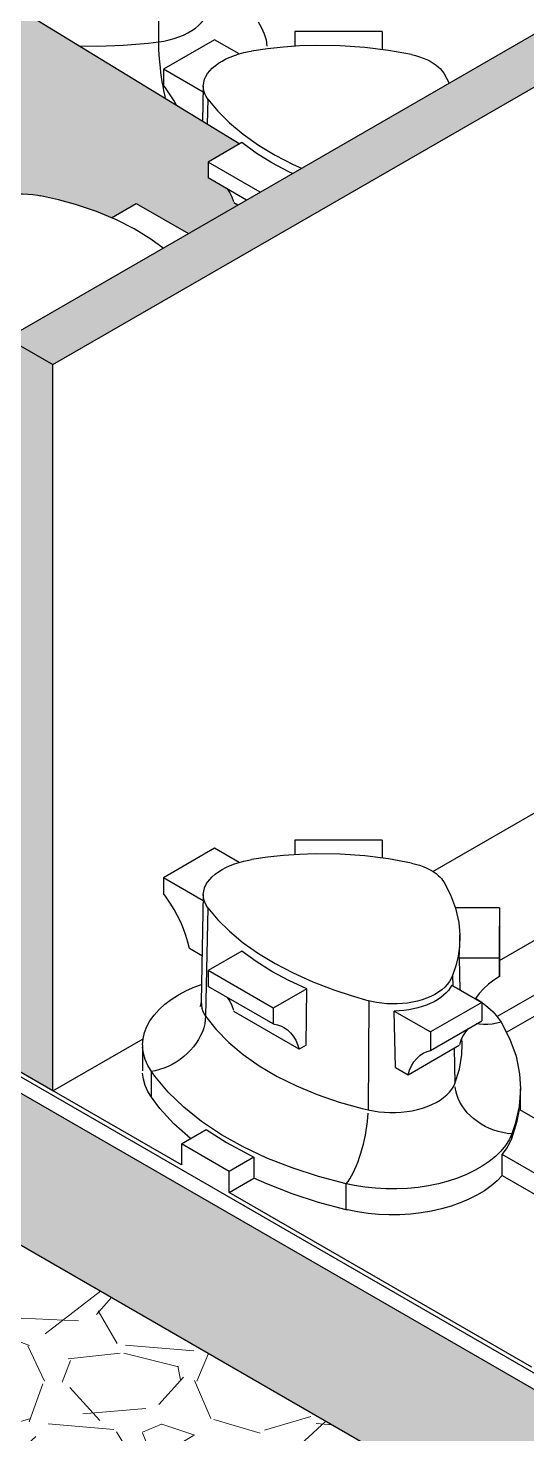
# Model space of a CAD drawing. Header units: millimetres. Extents: x 441156 to 441876, y 4514765 to 4515211.
# Drawn here: x 441593.646 to 441594.102, y 4515142.272 to 4515143.558 of the extents above; entities that cross this region are included whole.
import ezdxf

# ---------------------------------------------------------------- set-up
doc = ezdxf.new("R2010")
doc.units = ezdxf.units.MM
doc.layers.add('Cornice', color=7, linetype='Continuous')
doc.layers.add('Cornice_Tratteggi', color=7, linetype='Continuous', lineweight=5)

msp = doc.modelspace()

# ---------------------------------------------------------------- hatches: boundary and pattern name
at = {"layer": 'Cornice_Tratteggi'}
h = msp.add_hatch(dxfattribs=at)
h.set_pattern_fill('AR-RSHKE', color=254, scale=3.01875e-05)
h.set_pattern_definition([(0, (441585.1792388301, 4515158.165127833), (0.01955244375, 0.00920115), [0.004600575, -0.0038338125, 0.0053673375, -0.0023002875, 0.0069008625, -0.00306705]), (0, (441585.1838394051, 4515158.165511215), (0.01955244375, 0.00920115), [0.0038338125, -0.0145684875, 0.00306705, -0.004600575]), (0, (441585.1930405551, 4515158.164552762), (0.01955244375, 0.00920115), [0.0023002875, -0.0237696375]), (90, (441585.1792388301, 4515158.165127833), (-0.00651748125, 0.00920115), [0.008817768750000001, -0.02798683125]), (90, (441585.1838394051, 4515158.165127833), (-0.00651748125, 0.00920115), [0.008626078125, -0.028178521875]), (90, (441585.1876732176, 4515158.165127833), (-0.00651748125, 0.00920115), [0.008051006250000001, -0.02875359375]), (90, (441585.1930405551, 4515158.164552762), (-0.00651748125, 0.00920115), [0.008817768750000001, -0.02798683125]), (90, (441585.1953408426, 4515158.164552762), (-0.00651748125, 0.00920115), [0.008817768750000001, -0.02798683125]), (90, (441585.2022417051, 4515158.165127833), (-0.00651748125, 0.00920115), [0.0084343875, -0.0283702125])])
h.paths.add_polyline_path([(441593.669168128, 4515143.250001364), (441593.6273390004, 4515143.27415119), (441593.6273390004, 4515142.658326191), (441593.4181933625, 4515142.77907532), (441593.4181933625, 4515142.730775319), (441593.669168128, 4515142.585876365)])
h.paths.add_polyline_path([(441594.9902824535, 4515144.012739739), (441594.9902824535, 4515144.061039391), (441593.6273390004, 4515143.27415119), (441593.669168128, 4515143.250001364)])
msp.add_hatch(color=254, dxfattribs=at).paths.add_polyline_path([(441593.6085227746, 4515143.593245395, 1.032811065394186), (441593.5213570569, 4515143.448503297), (441593.5851187409, 4515143.40954479), (441593.6015368634, 4515143.419023707), (441593.6251953507, 4515143.405363888), (441593.6271509133, 4515143.40562891), (441593.6318943287, 4515143.406051836), (441593.6366543207, 4515143.406258301), (441593.641415693, 4515143.40624491), (441593.6461594815, 4515143.406014312), (441593.650835946, 4515143.405570134), (441593.6553953462, 4515143.404916006), (441593.6578167253, 4515143.404472966), (441593.6741325958, 4515143.400845258), (441593.6898611701, 4515143.396520946), (441593.709037694, 4515143.390013276), (441593.722725454, 4515143.384277433), (441593.7453633386, 4515143.397347981), (441593.7930437457, 4515143.369819949), (441593.8381315151, 4515143.395851135), (441593.8346381339, 4515143.39786802), (441593.8342760727, 4515143.39912801), (441593.8327412774, 4515143.403362577), (441593.8308258206, 4515143.407203425), (441593.82854428, 4515143.410621323), (441593.810901658, 4515143.420807197), (441593.810901984, 4515143.435186381), (441593.8398546643, 4515143.451901183)])
h = msp.add_hatch(dxfattribs=at)
h.set_pattern_fill('GHIAIA2', color=254, scale=0.2, pattern_type=2)
h.set_pattern_definition([(0, (439225.6143173677, 4515214.819506672), (0.2, 0.2), [0.06, -0.06999999999999999, 0.01, -0.06]), (0, (439225.6943173677, 4515214.859506672), (0.2, 0.2), [0.01, -0.05, 0.04000000000000001, -0.1]), (0, (439225.7243173677, 4515214.869506672), (0.2, 0.2), [0.01, -0.19]), (0, (439225.6343173677, 4515214.879506672), (0.2, 0.2), [0.04000000000000001, -0.16]), (0, (439225.6143173677, 4515214.899506672), (0.2, 0.2), [0.02, -0.18]), (0, (439225.7543173677, 4515214.919506672), (0.2, 0.2), [0.02, -0.01, 0.01, -0.16]), (0, (439225.6743173677, 4515214.929506672), (0.2, 0.2), [0.03, -0.17]), (0, (439225.6243173677, 4515214.949506672), (0.2, 0.2), [0.02, -0.18]), (0, (439225.7043173677, 4515214.969506672), (0.2, 0.2), [0.01, -0.06, 0.03, -0.1]), (0, (439225.6643173677, 4515214.979506671), (0.2, 0.2), [0.02, -0.18]), (0, (439225.7343173677, 4515214.989506672), (0.2, 0.2), [0.02, -0.18]), (0, (439225.6943173677, 4515214.999506672), (0.2, 0.2), [0.02, -0.18]), (0, (439225.7743173677, 4515215.009506672), (0.2, 0.2), [0.02, -0.18]), (90, (439225.6043173677, 4515214.819506672), (-0.2, 0.2), [0.04000000000000001, -0.01, 0.02, -0.08000000000000002, 0.04000000000000001, -0.01]), (90, (439225.6143173677, 4515214.949506672), (-0.2, 0.2), [0.01, -0.19]), (90, (439225.6443173677, 4515214.889506672), (-0.2, 0.2), [0.02, -0.04000000000000001, 0.01, -0.13]), (90, (439225.6543173677, 4515214.919506672), (-0.2, 0.2), [0.02, -0.04000000000000001, 0.03, -0.11]), (90, (439225.6843173677, 4515214.869506672), (-0.2, 0.2), [0.01, -0.1, 0.02, -0.01, 0.02, -0.04000000000000001]), (90, (439225.6943173677, 4515214.849506672), (-0.2, 0.2), [0.01, -0.19]), (90, (439225.7143173677, 4515214.909506672), (-0.2, 0.2), [0.01, -0.01, 0.03, -0.15]), (90, (439225.7243173677, 4515214.879506672), (-0.2, 0.2), [0.02, -0.08000000000000002, 0.01, -0.01, 0.01, -0.06999999999999999]), (90, (439225.7443173677, 4515214.829506672), (-0.2, 0.2), [0.03, -0.17]), (90, (439225.7643173677, 4515214.979506671), (-0.2, 0.2), [0.01, -0.01, 0.01, -0.17]), (90, (439225.7743173677, 4515214.929506672), (-0.2, 0.2), [0.03, -0.17]), (90, (439225.7993173677, 4515214.914506672), (-0.2, 0.2), [0.01, -0.19]), (45, (439225.6743173677, 4515214.819506672), (2.220446049250313e-17, 0.200000000003805), [0.014142, -0.26870071248]), (45, (439225.6543173677, 4515215.009506672), (2.220446049250313e-17, 0.200000000003805), [0.014142, -0.04242600000000001, 0.04242600000000001, -0.18384871248]), (45, (439225.6743173677, 4515214.979506671), (2.220446049250313e-17, 0.200000000003805), [0.028284, -0.07071068000000001, 0.014142, -0.16970603248]), (45, (439225.7143173677, 4515214.969506672), (2.220446049250313e-17, 0.200000000003805), [0.028284, -0.098995, 0.014142, -0.14142171248]), (45, (439225.6343173677, 4515214.879506672), (2.220446049250313e-17, 0.200000000003805), [0.014142, -0.26870071248]), (45, (439225.6843173677, 4515214.879506672), (2.220446049250313e-17, 0.200000000003805), [0.0424264, -0.24041631248]), (45, (439225.7243173677, 4515214.899506672), (2.220446049250313e-17, 0.200000000003805), [0.014142, -0.0848528, 0.014142, -0.16970591248]), (45, (439225.7543173677, 4515214.919506672), (2.220446049250313e-17, 0.200000000003805), [0.028284, -0.25455871248]), (45, (439225.7943173677, 4515214.919506672), (2.220446049250313e-17, 0.200000000003805), [0.028284, -0.25455871248]), (45, (439225.7943173677, 4515214.859506672), (2.220446049250313e-17, 0.200000000003805), [0.014142, -0.26870071248]), (45, (439225.7743173677, 4515214.959506672), (2.220446049250313e-17, 0.200000000003805), [0.014142, -0.26870071248]), (45, (439225.7543173677, 4515214.989506672), (2.220446049250313e-17, 0.200000000003805), [0.014142, -0.26870071248]), (45, (439225.7943173677, 4515215.009506672), (2.220446049250313e-17, 0.200000000003805), [0.014142, -0.26870071248]), (45, (439225.6043173677, 4515215.009506672), (2.220446049250313e-17, 0.200000000003805), [0.014142, -0.26870071248]), (45, (439225.7043173677, 4515214.929506672), (2.220446049250313e-17, 0.200000000003805), [0.014142, -0.26870071248]), (45, (439225.7243173677, 4515215.009506672), (2.220446049250313e-17, 0.200000000003805), [0.014142, -0.098995, 0.014142, -0.15556371248]), (45, (439225.6343173677, 4515214.899506672), (2.220446049250313e-17, 0.200000000003805), [0.028284, -0.25455871248]), (45, (439225.6343173677, 4515214.949506672), (2.220446049250313e-17, 0.200000000003805), [0.04242600000000001, -0.24041671248]), (135, (439225.6143173677, 4515214.899506672), (-0.200000000003805, 2.220446049250313e-17), [0.021214, -0.26162871248]), (135, (439225.7243173677, 4515214.889506672), (-0.200000000003805, 2.220446049250313e-17), [0.014142, -0.26870071248]), (135, (439225.7843173677, 4515214.919506672), (-0.200000000003805, 2.220446049250313e-17), [0.014142, -0.26870071248]), (135, (439225.7143173677, 4515214.959506672), (-0.200000000003805, 2.220446049250313e-17), [0.014142, -0.26870071248]), (135, (439225.7243173677, 4515214.989506672), (-0.200000000003805, 2.220446049250313e-17), [0.014142, -0.26870071248]), (135, (439225.6943173677, 4515214.999506672), (-0.200000000003805, 2.220446049250313e-17), [0.014142, -0.26870071248]), (135, (439225.7343173677, 4515214.989506672), (-0.200000000003805, 2.220446049250313e-17), [0.014142, -0.26870071248]), (135, (439225.6143173677, 4515214.869506672), (-0.200000000003805, 2.220446049250313e-17), [0.014142, -0.26870071248]), (135, (439225.6543173677, 4515214.939506672), (-0.200000000003805, 2.220446049250313e-17), [0.014142, -0.26870071248]), (135, (439225.6543173677, 4515214.879506672), (-0.200000000003805, 2.220446049250313e-17), [0.028284, -0.25455871248]), (135, (439225.6943173677, 4515214.859506672), (-0.200000000003805, 2.220446049250313e-17), [0.028284, -0.25455871248]), (135, (439225.7743173677, 4515214.969506672), (-0.200000000003805, 2.220446049250313e-17), [0.028284, -0.25455871248]), (135, (439225.7143173677, 4515214.919506672), (-0.200000000003805, 2.220446049250313e-17), [0.014142, -0.26870071248]), (135, (439225.7443173677, 4515214.859506672), (-0.200000000003805, 2.220446049250313e-17), [0.028284, -0.1697056, 0.014142, -0.07071111248]), (135, (439225.6243173677, 4515214.949506672), (-0.1999999005732778, 9.94305271784235e-08), [0.028284, -0.05656854, 0.028284, -0.16970617248]), (135, (439225.6043173677, 4515214.839506672), (-0.200000000003805, 2.220446049250313e-17), [0.02828, -0.07072, 0.02828, -0.07072, 0.01414, -0.07070271248000001]), (26.56505118, (439225.6743173677, 4515214.879506672), (0.2000000000000188, 1.019975215399427e-11), [0.04472, -0.02236, 0.02236, -0.3577735954]), (26.56505118, (439225.7043173677, 4515214.999506672), (0.2000000000000188, 1.019975215399427e-11), [0.04472, -0.4024935954]), (26.56505118, (439225.7043173677, 4515214.859506672), (0.2000000000000188, 1.019975215399427e-11), [0.02236, -0.4248535954]), (26.56505118, (439225.6143173677, 4515214.869506672), (0.2000000000000188, 1.019975215399427e-11), [0.02236, -0.4248535954]), (26.56505118, (439225.6543173677, 4515214.919506672), (0.2000000000000188, 1.019975215399427e-11), [0.02236, -0.4248535954]), (26.56505118, (439225.6143173677, 4515214.939506672), (0.2000000000000188, 1.019975215399427e-11), [0.02236, -0.4248535954]), (63.43494882, (439225.6443173677, 4515214.959506672), (1.019972994953378e-11, 0.2000000000000188), [0.02235999999999996, -0.4248535953999993]), (63.43494882, (439225.7143173677, 4515214.959506672), (1.019972994953378e-11, 0.2000000000000188), [0.02235999999999996, -0.4248535953999993]), (63.43494882, (439225.7343173677, 4515214.819506672), (1.019972994953378e-11, 0.2000000000000188), [0.02235999999999996, -0.4248535953999993]), (63.43494882, (439225.6043173677, 4515214.929506672), (1.019972994953378e-11, 0.2000000000000188), [0.02235999999999996, -0.4248535953999993]), (63.43494882, (439225.6843173677, 4515214.829506672), (1.019972994953378e-11, 0.2000000000000188), [0.02235999999999996, -0.1565199999999997, 0.02235999999999996, -0.2459735953999997]), (116.56505118, (439225.6543173677, 4515214.999506672), (-1.019975215399427e-11, 0.2000000000000188), [0.02236, -0.4248535954]), (116.56505118, (439225.7743173677, 4515214.959506672), (-1.019975215399427e-11, 0.2000000000000188), [0.02236, -0.4248535954]), (116.56505118, (439225.6843173677, 4515214.999506672), (-1.019975215399427e-11, 0.2000000000000188), [0.02236, -0.4248535954]), (116.56505118, (439225.6043173677, 4515214.889506672), (-1.019975215399427e-11, 0.2000000000000188), [0.02236, -0.4248535954]), (153.43494882, (439225.7543173677, 4515214.859506672), (-0.2000000000000188, 1.019979656291525e-11), [0.02236, -0.4248535954]), (153.43494882, (439225.7943173677, 4515214.909506672), (-0.2000000000000188, 1.019979656291525e-11), [0.02236, -0.4248535954]), (153.43494882, (439225.6743173677, 4515214.929506672), (-0.2000000000000188, 1.019979656291525e-11), [0.02236, -0.4248535954]), (153.43494882, (439225.7043173677, 4515214.969506672), (-0.2000000000000188, 1.019979656291525e-11), [0.02236, -0.4248535954]), (153.43494882, (439225.7743173677, 4515215.009506672), (-0.2000000000000188, 1.019979656291525e-11), [0.02236, -0.4248535954]), (153.43494882, (439225.6343173677, 4515214.819506672), (-0.2000000000000188, 1.019979656291525e-11), [0.03354, -0.4136735954])])
h.paths.add_polyline_path([(441592.6876931961, 4515143.133300206), (441592.6876931961, 4515142.994437706), (441594.9902824535, 4515141.665049965), (441594.9902824535, 4515141.803912465)])
h = msp.add_hatch(dxfattribs=at)
h.set_pattern_fill('GRAVEL', color=254, scale=0.25)
h.set_pattern_definition([(228.012787504, (439225.7843173677, 4515215.069506672), (-2.000000000000016, -2.250000000000001), [0.033634, -3.329772011768425]), (184.969740728, (439225.7618173677, 4515215.044506672), (2.999999999999994, 0.2500000000000088), [0.057717, -5.713981190307499]), (132.510447078, (439225.7043173677, 4515215.039506672), (2.500000000000029, -2.749999999999966), [0.040697, -4.029008149024925]), (267.273689006, (439225.6068173677, 4515214.977006672), (0.2500000000000061, 5.000000000000004), [0.05255949999999993, -5.203389510407241]), (292.833654178, (439225.6043173677, 4515214.924506672), (-1.249999999999997, 3.000000000000007), [0.05153874999999992, -5.102343282022066]), (357.273689006, (439225.6243173677, 4515214.877006672), (-5.000000000000004, 0.2500000000000064), [0.05255949999999993, -5.203389510407241]), (37.6942404667, (439225.6768173677, 4515214.874506672), (-3.25, -2.499999999999993), [0.06950724999999999, -6.881212137229]), (72.2553283749, (439225.7318173677, 4515214.917006671), (1.750000000000007, 5.500000000000001), [0.06562199999999985, -6.496580374203339]), (121.429565615, (439225.7518173677, 4515214.979506671), (-2.000000000000005, 3.249999999999997), [0.0527375, -5.22101827743225]), (175.236358309, (439225.7243173677, 4515215.024506672), (2.749999999999996, -0.2500000000000095), [0.060208, -2.950190644698075]), (222.397437798, (439225.6643173677, 4515215.029506672), (-2.999999999999991, -2.749999999999993), [0.077862, -7.708343751198725]), (138.814074834, (439225.8543173677, 4515214.974506672), (-1.750000000000008, 1.5), [0.02657524999999996, -2.63096120318367]), (171.46923439, (439225.8343173677, 4515214.992006672), (3.25, -0.4999999999999988), [0.05055925, -5.00537785403925]), (225, (439225.7843173677, 4515214.999506672), (-2.775557561562891e-17, -0.2499999999999832), [0.03535525, -0.318198140593275]), (203.198590514, (439225.7668173677, 4515215.029506672), (1.249999999999997, 0.4999999999999938), [0.0190395, -1.884903776465975]), (291.801409486, (439225.7493173677, 4515215.022006672), (-0.249999999999921, 0.7500000000000256), [0.02692575, -1.319365451783625]), (30.96375653209999, (439225.7593173677, 4515214.997006672), (0.7500000000000132, 0.4999999999999949), [0.04373224999999999, -1.414005723711325]), (161.565051177, (439225.7968173677, 4515215.019506671), (0.5000000000000029, -0.2499999999999942), [0.03162274999999993, -0.7589466650420987]), (16.389540334, (439225.6043173677, 4515215.022006672), (2.499999999999992, 0.750000000000011), [0.0443, -4.38571128666735]), (70.3461759419, (439225.6468173677, 4515215.034506672), (-1.000000000000305, -2.750000000000849), [0.03716525, -3.67935193682975]), (293.198590514, (439225.7968173677, 4515215.069506672), (-0.4999999999999926, 1.249999999999998), [0.03807875, -1.865864526465975]), (343.610459666, (439225.8118173677, 4515215.034506672), (-2.499999999999992, 0.7500000000000109), [0.04429999999999992, -4.38571128666724]), (339.44395478, (439225.6043173677, 4515214.867006672), (-1.250000000000009, 0.5000000000000061), [0.04271999999999992, -2.09328093632937]), (294.775140569, (439225.6443173677, 4515214.852006672), (-1.250000000000001, 2.75), [0.0357945, -3.543660765819]), (66.8014094864, (439225.7993173677, 4515214.819506672), (0.4999999999999953, 1.249999999999992), [0.03807875, -1.865864526465975]), (17.3540246363, (439225.8143173677, 4515214.854506671), (-3.249999999999994, -0.9999999999999907), [0.04190775, -4.14885590356]), (69.44395478040002, (439225.6768173677, 4515214.819506672), (-0.5000000000000018, -1.249999999999989), [0.02135999999999996, -2.11464093632937]), (101.309932474, (439225.7843173677, 4515214.819506672), (-0.249999999999991, 1.000000000000003), [0.0127475, -1.2620073783982]), (165.963756532, (439225.7818173677, 4515214.832006671), (0.7499999999999897, -0.2500000000000003), [0.05153875, -0.9792376564044251]), (186.009005957, (439225.7318173677, 4515214.844506672), (2.500000000000012, 0.2499999999999958), [0.0477625, -4.728480793635701]), (303.690067526, (439225.7593173677, 4515214.974506672), (-0.2499999999999968, 0.4999999999999964), [0.03605549999999992, -0.8653323188659988]), (353.157226587, (439225.7793173677, 4515214.944506672), (4.250000000000004, -0.5000000000000132), [0.0629485, -6.231890656007075]), (60.9453959009, (439225.8418173677, 4515214.937006672), (-0.9999999999999939, -1.749999999999994), [0.025739, -2.54816853524675]), (90, (439225.8543173677, 4515214.959506672), (-0.25, 0.25), [0.015, -0.235]), (120.256437164, (439225.7268173677, 4515214.852006672), (1.000000000000002, -1.750000000000002), [0.034731, -3.43837999736245]), (48.01278750420001, (439225.7093173677, 4515214.882006672), (2, 2.249999999999994), [0.067268, -3.296138011768424]), (0, (439225.7543173677, 4515214.932006672), (0.25, 0.25), [0.065, -0.185]), (325.3048464690001, (439225.8193173677, 4515214.932006672), (2.500000000000035, -1.749999999999956), [0.03952849999999992, -3.913318575210495]), (254.054604099, (439225.8518173677, 4515214.909506672), (-0.2500000000000094, -1.000000000000001), [0.0364005, -1.783626972320125]), (207.645975364, (439225.8418173677, 4515214.874506672), (-4.749999999999988, -2.500000000000012), [0.05926625, -5.867368545564849]), (175.42607874, (439225.7893173677, 4515214.847006672), (-3.249999999999988, 0.2500000000000003), [0.06269975, -6.207268351992225])])
h.paths.add_polyline_path([(441592.6876931961, 4515142.994437706), (441592.6876931961, 4515142.715578196), (441594.9902824535, 4515141.386190455), (441594.9902824535, 4515141.665049965), (441594.8034871749, 4515141.772895232), (441594.7280561887, 4515141.707564027, -0.180360973604361), (441594.7302668291, 4515141.701635005, -1), (441594.7121543291, 4515141.701635005, -0.6943969215559394), (441594.7280561887, 4515141.707564027), (441594.8034871749, 4515141.772895232)])

# ---------------------------------------------------------------- linework, layer by layer
at = {"color": 254, "linetype": 'Continuous'}
for p, q in [((441593.8417681342, 4515143.453005857), (441593.810901984, 4515143.435186381)), ((441593.810901984, 4515143.435186381), (441593.810901658, 4515143.420807197)), ((441593.8585823997, 4515143.407658345), (441593.810901984, 4515143.435186381)), ((441593.8461293779, 4515143.400468659), (441593.810901658, 4515143.420807197)), ((441593.722725454, 4515143.384277433), (441593.7453633386, 4515143.397347981)), ((441593.7453633386, 4515143.397347981), (441593.7930437457, 4515143.369819949)), ((441593.8381315151, 4515143.395851135), (441593.8346381339, 4515143.39786802))]:
    msp.add_line(p, q, dxfattribs=at)
for points in [[(441593.8880222928, 4515143.424655312, 0), (441593.8846999855, 4515143.426162292, 0), (441593.8691688441, 4515143.434441968, 0), (441593.8548279196, 4515143.443408772, 0), (441593.8417681342, 4515143.453005857, 0)], [(441593.5813481126, 4515143.38125303, 0), (441593.5825978667, 4515143.383765259, 0), (441593.5842359008, 4515143.386228731, 0), (441593.5862430462, 4515143.388617752, 0), (441593.5886001341, 4515143.390906626, 0), (441593.5913031176, 4515143.393085862, 0), (441593.594338077, 4515143.39514882, 0), (441593.5976713019, 4515143.397074325, 0), (441593.6012690819, 4515143.398841197, 0), (441593.6051183455, 4515143.400439787, 0), (441593.6092050087, 4515143.401867867, 0), (441593.6134847364, 4515143.403111284, 0), (441593.6179131938, 4515143.404155876, 0), (441593.6224739198, 4515143.404995074, 0), (441593.6271509133, 4515143.40562891, 0), (441593.6318943287, 4515143.406051836, 0), (441593.6366543207, 4515143.406258301, 0), (441593.641415693, 4515143.40624491, 0), (441593.6461594815, 4515143.406014312, 0), (441593.650835946, 4515143.405570134, 0), (441593.6553953462, 4515143.404916006, 0), (441593.6578167253, 4515143.404472966, 0)], [(441593.82854428, 4515143.410621323, 0), (441593.8308258206, 4515143.407203425, 0), (441593.8327412774, 4515143.403362577, 0), (441593.8342760727, 4515143.39912801, 0), (441593.8346381339, 4515143.39786802, 0)], [(441593.7700037804, 4515143.356517947, 0), (441593.75868472, 4515143.364835315, 0), (441593.7435386138, 4515143.374085834, 0), (441593.7271288586, 4515143.382432191, 0), (441593.709037694, 4515143.390013276, 0), (441593.6898611701, 4515143.396520946, 0), (441593.6741325958, 4515143.400845258, 0), (441593.6578167253, 4515143.404472966, 0)]]:
    msp.add_polyline3d(points, dxfattribs=at)
at = {"layer": 'Cornice', "color": 254}
for p, q in [((441593.6273390004, 4515143.27415119), (441594.9902824535, 4515144.061039391)), ((441593.669168128, 4515143.250001364), (441594.9902824535, 4515144.012739739)), ((441593.6085227746, 4515143.593245395), (441593.8398546643, 4515143.451901183)), ((441593.6273390004, 4515143.27415119), (441593.669168128, 4515143.250001364)), ((441593.669168128, 4515142.585876365), (441593.669168128, 4515143.250001364)), ((441594.0165246409, 4515142.786420812), (441594.3086172968, 4515142.955058964)), ((441593.669168128, 4515142.585876365), (441593.4181933625, 4515142.730775319)), ((441593.669168128, 4515142.585876365), (441593.7514796413, 4515142.633398482))]:
    msp.add_line(p, q, dxfattribs=at)
at = {"layer": 'Cornice', "color": 254, "linetype": 'Continuous'}
for p, q in [((441593.7650553581, 4515143.644906927), (441593.7655216599, 4515143.545151821)), ((441593.9699533061, 4515143.55458124), (441593.8902583062, 4515143.55458124)), ((441593.8902583062, 4515143.55458124), (441593.8902583062, 4515143.541159132)), ((441593.9699533061, 4515143.55458124), (441593.9699533061, 4515143.538101679)), ((441593.8169037441, 4515143.547061906), (441593.7701564759, 4515143.520072618)), ((441593.8392363772, 4515143.534167605), (441593.8169037441, 4515143.547061906)), ((441593.7701564759, 4515143.520072618), (441593.7701561499, 4515143.50569361)), ((441593.8064603299, 4515143.499111682), (441593.7701564759, 4515143.520072618)), ((441593.8065807523, 4515143.504744283), (441593.8058946096, 4515143.472650839)), ((441593.8106766272, 4515143.492725824), (441593.8102279291, 4515143.470003173)), ((441594.9902824535, 4515141.818701331), (441592.6876931961, 4515143.148089071)), ((441594.9902824535, 4515141.803912465), (441592.6876931961, 4515143.133300206)), ((441592.6876931961, 4515142.994437706), (441594.9902824535, 4515141.665049965)), ((441593.9699533061, 4515142.815148636), (441593.8902583062, 4515142.815148636)), ((441593.8902583062, 4515142.815148636), (441593.8902583062, 4515142.801726528)), ((441593.9699533061, 4515142.815148636), (441593.9699533061, 4515142.798669075)), ((441593.8169037441, 4515142.807629303), (441593.7701564759, 4515142.780640014)), ((441593.8392363772, 4515142.794735001), (441593.8169037441, 4515142.807629303)), ((441594.0772574633, 4515142.705142494), (441594.2450817396, 4515142.802034954)), ((441593.7701564759, 4515142.780640014), (441593.7701561499, 4515142.766261007)), ((441593.8064603299, 4515142.759679079), (441593.7701564759, 4515142.780640014)), ((441594.2886271429, 4515142.776894245), (441594.0752359029, 4515142.65369394)), ((441593.8065807523, 4515142.76531168), (441593.8044847907, 4515142.667275759)), ((441593.8106766272, 4515142.75329322), (441593.8087197705, 4515142.654195458)), ((441594.0772569234, 4515142.75319746), (441594.037083288, 4515142.753196601)), ((441594.0772569234, 4515142.75319746), (441594.0772569234, 4515142.707185972)), ((441594.0772569234, 4515142.75319746), (441594.0772574633, 4515142.736358666)), ((441594.0838314009, 4515142.63943098), (441594.2886271429, 4515142.757668721)), ((441594.0411926134, 4515142.72025538), (441594.0410149281, 4515142.728566378)), ((441594.0772574633, 4515142.690347179), (441594.0772574633, 4515142.736358666)), ((441593.8053828165, 4515142.709279771), (441593.7938926258, 4515142.715913572)), ((441593.8417681342, 4515142.713573253), (441593.810901984, 4515142.695753777)), ((441594.0405080354, 4515142.707185186), (441594.0411926134, 4515142.72025538)), ((441594.0772569234, 4515142.707185972), (441594.0405080354, 4515142.707185186)), ((441594.0405080354, 4515142.707185186), (441594.0411298994, 4515142.678172819)), ((441594.0772569234, 4515142.707185972), (441594.0772574633, 4515142.690347179)), ((441593.810901984, 4515142.695753777), (441593.810901658, 4515142.681374593)), ((441593.8704567268, 4515142.661370161), (441593.810901984, 4515142.695753777)), ((441594.0344719528, 4515142.691304266), (441594.0346674007, 4515142.681903714)), ((441593.7865742572, 4515142.518092557), (441593.5099328712, 4515142.677809999)), ((441593.8704564008, 4515142.646990977), (441593.810901658, 4515142.681374593)), ((441593.9013228756, 4515142.679189636), (441593.8704567268, 4515142.661370161)), ((441593.9005417651, 4515142.627717298), (441593.9013228756, 4515142.679189636)), ((441594.0337494634, 4515142.682433653), (441594.0610304702, 4515142.666683931)), ((441593.8704567268, 4515142.661370161), (441593.8704564008, 4515142.646990977)), ((441593.95800334, 4515142.668234919), (441593.9572173668, 4515142.568461155)), ((441594.0610304702, 4515142.666683931), (441594.0142832019, 4515142.639694642)), ((441594.0610304702, 4515142.666683931), (441594.0610308517, 4515142.649844671)), ((441593.8941928767, 4515142.6240518), (441593.8346381339, 4515142.658435416)), ((441593.9811661534, 4515142.658813594), (441594.0142832019, 4515142.639694642)), ((441593.9822116703, 4515142.607188567), (441593.9811661534, 4515142.658813594)), ((441594.0142835837, 4515142.622855383), (441594.0610308517, 4515142.649844671)), ((441594.0142832019, 4515142.639694642), (441594.0142835837, 4515142.622855383)), ((441593.7510558821, 4515142.627794959), (441593.7510558821, 4515142.604132774)), ((441593.9005417651, 4515142.627717298), (441593.8941928767, 4515142.6240518)), ((441593.99374892, 4515142.600527597), (441594.0404961882, 4515142.627516885)), ((441594.0358538877, 4515142.624836677), (441594.0365269025, 4515142.59246636)), ((441594.04315171, 4515142.628621142), (441594.0430278039, 4515142.634416691)), ((441593.7591447071, 4515142.579975734), (441593.7591447071, 4515142.603637919)), ((441593.9822116703, 4515142.607188567), (441593.99374892, 4515142.600527597)), ((441594.0965965533, 4515142.568327206), (441594.0965965533, 4515142.587649623)), ((441594.0956366952, 4515142.568881376), (441594.1745168421, 4515142.52334034)), ((441593.7865742572, 4515142.537318082), (441593.809281053, 4515142.55042773)), ((441594.0886268251, 4515142.542142615), (441594.0886268251, 4515142.546579274)), ((441593.7865742572, 4515142.537318082), (441593.7865742572, 4515142.518092557)), ((441593.8301196605, 4515142.512177373), (441593.7865742572, 4515142.537318082)), ((441593.8528264564, 4515142.525287022), (441593.8301196605, 4515142.512177373)), ((441593.8528264564, 4515142.525287022), (441593.8528264564, 4515142.506061496)), ((441594.0797786155, 4515142.508530012), (441594.0797786155, 4515142.527755537)), ((441594.1601750745, 4515142.481339066), (441594.0797786155, 4515142.527755537)), ((441593.8301196605, 4515142.492951848), (441593.8301196605, 4515142.512177373)), ((441594.0797786155, 4515142.508530012), (441594.1595970908, 4515142.462447237)), ((441593.8301196605, 4515142.492951848), (441593.8528264564, 4515142.506061496)), ((441593.9373054996, 4515142.477115542), (441593.9373054996, 4515142.500777727)), ((441594.1067610466, 4515142.333234405), (441593.8301196605, 4515142.492951848))]:
    msp.add_line(p, q, dxfattribs=at)
for points in [[(441593.7655216599, 4515143.545151821, 0), (441593.7704730906, 4515143.545933056, 0), (441593.7752877448, 4515143.546960468, 0), (441593.7799289799, 4515143.548226239, 0), (441593.7843614734, 4515143.549720735, 0), (441593.7885514913, 4515143.551432583, 0), (441593.7924671452, 4515143.553348754, 0), (441593.7960786343, 4515143.555454664, 0), (441593.7993584733, 4515143.557734286, 0), (441593.8022817004, 4515143.560170273, 0), (441593.8048260682, 4515143.562744083, 0), (441593.8069722126, 4515143.565436129, 0), (441593.8087038, 4515143.568225922, 0), (441593.810007652, 4515143.571092231, 0), (441593.8108738455, 4515143.574013241, 0), (441593.8112957884, 4515143.576966722, 0), (441593.8113352747, 4515143.578699008, 0)], [(441593.8566753583, 4515143.563375247, 0), (441593.8599256821, 4515143.558041394, 0), (441593.862358441, 4515143.552564286, 0), (441593.8639551204, 4515143.546985606, 0), (441593.8647035684, 4515143.541347812, 0), (441593.8647641832, 4515143.539218207, 0)], [(441593.6930175836, 4515143.54161891, 0), (441593.7100847966, 4515143.541331429, 0), (441593.7334286383, 4515143.542115347, 0), (441593.7565653098, 4515143.544070917, 0), (441593.7655216599, 4515143.545151821, 0)], [(441593.7655216599, 4515143.545151821, 0), (441593.7655792955, 4515143.541528237, 0), (441593.7657188413, 4515143.537728014, 0), (441593.7659392355, 4515143.533780073, 0), (441593.7662388006, 4515143.52971446, 0), (441593.7666152569, 4515143.525562118, 0), (441593.7670657392, 4515143.521354647, 0), (441593.7675868191, 4515143.517124071, 0), (441593.7681745309, 4515143.512902585, 0), (441593.7688244018, 4515143.508722317, 0), (441593.7695314857, 4515143.504615083, 0), (441593.7702904015, 4515143.500612142, 0), (441593.7710953732, 4515143.496743956, 0), (441593.7718456439, 4515143.49345482, 0)], [(441593.8065807093, 4515143.504742276, 0), (441593.8066224543, 4515143.505590513, 0), (441593.8070123655, 4515143.508263211, 0), (441593.8077987444, 4515143.510923388, 0), (441593.8089754421, 4515143.513542761, 0), (441593.8105415267, 4515143.516109098, 0), (441593.8124875027, 4515143.518616039, 0), (441593.8147908576, 4515143.521037464, 0), (441593.8174290789, 4515143.523347246, 0), (441593.8203948882, 4515143.52553441, 0), (441593.8236749943, 4515143.527593919, 0), (441593.827233166, 4515143.529504793, 0), (441593.8310331717, 4515143.531246048, 0), (441593.8350653274, 4515143.532809756, 0), (441593.8393112228, 4515143.534191971, 0), (441593.8437250555, 4515143.535379176, 0), (441593.8482610226, 4515143.536357855, 0), (441593.8507647073, 4515143.53679928, 0)], [(441593.996932097, 4515143.533469283, 0), (441593.9758331837, 4515143.537358717, 0), (441593.9542798201, 4515143.540082128, 0), (441593.9317805216, 4515143.541643164, 0), (441593.9091219261, 4515143.541938219, 0), (441593.8945064564, 4515143.541453803, 0), (441593.8799379968, 4515143.540443269, 0), (441593.8652818426, 4515143.538886719, 0), (441593.8507647073, 4515143.53679928, 0)], [(441593.996932097, 4515143.533469283, 0), (441594.0006107416, 4515143.532583424, 0), (441594.004156594, 4515143.531533708, 0), (441594.0076405174, 4515143.530289461, 0), (441594.010932487, 4515143.528888436, 0), (441594.0139240106, 4515143.527385966, 0), (441594.0166908955, 4515143.525755442, 0), (441594.0192827039, 4515143.52395525, 0), (441594.0215975292, 4515143.522044525, 0), (441594.0229684084, 4515143.520725742, 0), (441594.0242060043, 4515143.519368825, 0), (441594.0253196432, 4515143.517959615, 0), (441594.0262887766, 4515143.51652036, 0)], [(441594.0262887766, 4515143.51652036, 0), (441594.0311860644, 4515143.50731016, 0)], [(441593.7820971704, 4515143.487191118, 0), (441593.7798940612, 4515143.491221701, 0), (441593.7764242169, 4515143.49687313, 0), (441593.7726922201, 4515143.502312826, 0), (441593.7701561499, 4515143.50569361, 0)], [(441593.8106766272, 4515143.492725824, 0), (441593.8090868404, 4515143.495171385, 0), (441593.8078760828, 4515143.497705948, 0), (441593.8070552304, 4515143.500302387, 0), (441593.8066351594, 4515143.502933579, 0), (441593.8065807093, 4515143.504742276, 0)], [(441593.8106766272, 4515143.492725824, 0), (441593.8197183551, 4515143.481809247, 0), (441593.830383934, 4515143.471216351, 0), (441593.8429839044, 4515143.460732481, 0), (441593.8571353453, 4515143.450745896, 0), (441593.8722814516, 4515143.441588936, 0), (441593.8886912068, 4515143.433034061, 0), (441593.8964837585, 4515143.429540494, 0)], [(441593.996932097, 4515142.79403668, 0), (441593.9758331837, 4515142.797926114, 0), (441593.9542798201, 4515142.800649525, 0), (441593.9317805216, 4515142.80221056, 0), (441593.9091219261, 4515142.802505615, 0), (441593.8945064564, 4515142.8020212, 0), (441593.8799379968, 4515142.801010665, 0), (441593.8652818426, 4515142.799454115, 0), (441593.8507647073, 4515142.797366676, 0)], [(441593.8065807093, 4515142.765309672, 0), (441593.8066224543, 4515142.766157909, 0), (441593.8070123655, 4515142.768830607, 0), (441593.8077987444, 4515142.771490784, 0), (441593.8089754421, 4515142.774110157, 0), (441593.8105415267, 4515142.776676494, 0), (441593.8124875027, 4515142.779183435, 0), (441593.8147908576, 4515142.78160486, 0), (441593.8174290789, 4515142.783914642, 0), (441593.8203948882, 4515142.786101806, 0), (441593.8236749943, 4515142.788161315, 0), (441593.827233166, 4515142.790072189, 0), (441593.8310331717, 4515142.791813444, 0), (441593.8350653274, 4515142.793377152, 0), (441593.8393112228, 4515142.794759367, 0), (441593.8437250555, 4515142.795946572, 0), (441593.8482610226, 4515142.796925251, 0), (441593.8507647073, 4515142.797366676, 0)], [(441593.996932097, 4515142.79403668, 0), (441594.0006107416, 4515142.79315082, 0), (441594.004156594, 4515142.792101104, 0), (441594.0076405174, 4515142.790856858, 0), (441594.010932487, 4515142.789455833, 0), (441594.0139240106, 4515142.787953363, 0), (441594.0166908955, 4515142.786322839, 0), (441594.0192827039, 4515142.784522646, 0), (441594.0215975292, 4515142.78261192, 0), (441594.0229684084, 4515142.781293139, 0), (441594.0242060043, 4515142.77993622, 0), (441594.0253196432, 4515142.778527011, 0), (441594.0262887766, 4515142.777087756, 0)], [(441594.0262887766, 4515142.777087756, 0), (441594.0326508793, 4515142.765122716, 0), (441594.037250429, 4515142.752746881, 0), (441594.0401034171, 4515142.739670908, 0), (441594.041014787, 4515142.72857298, 0)], [(441593.7938926258, 4515142.715913572, 0), (441593.7924673328, 4515142.721899158, 0), (441593.7906577893, 4515142.727943503, 0), (441593.7884777672, 4515142.734000606, 0), (441593.7859438576, 4515142.740024368, 0), (441593.7830753453, 4515142.745968946, 0), (441593.7798940612, 4515142.751789097, 0), (441593.7764242169, 4515142.757440526, 0), (441593.7726922201, 4515142.762880223, 0), (441593.7701561499, 4515142.766261007, 0)], [(441593.8106766272, 4515142.75329322, 0), (441593.8090868404, 4515142.755738781, 0), (441593.8078760828, 4515142.758273344, 0), (441593.8070552304, 4515142.760869783, 0), (441593.8066351594, 4515142.763500975, 0), (441593.8065807093, 4515142.765309672, 0)], [(441593.8106766272, 4515142.75329322, 0), (441593.8197183551, 4515142.742376643, 0), (441593.830383934, 4515142.731783747, 0), (441593.8429839044, 4515142.721299878, 0), (441593.8571353453, 4515142.711313292, 0), (441593.8722814516, 4515142.702156333, 0), (441593.8886912068, 4515142.693601456, 0), (441593.9067823714, 4515142.685490805, 0), (441593.9259588952, 4515142.678138989, 0), (441593.9416874695, 4515142.672934638, 0), (441593.95800334, 4515142.668234919, 0)], [(441594.041014787, 4515142.72857298, 0), (441594.0410356342, 4515142.726345931, 0), (441594.0406114577, 4515142.717668247, 0), (441594.0393867286, 4515142.70895378, 0), (441594.0373341509, 4515142.700120622, 0), (441594.0344719528, 4515142.691304266, 0)], [(441593.9013228756, 4515142.679189636, 0), (441593.8846999855, 4515142.686729688, 0), (441593.8691688441, 4515142.695009364, 0), (441593.8548279196, 4515142.703976169, 0), (441593.8417681342, 4515142.713573253, 0)], [(441594.0344719528, 4515142.691304266, 0), (441594.0332221987, 4515142.688503164, 0), (441594.0315841646, 4515142.685774318, 0), (441594.0295770192, 4515142.68314611, 0), (441594.0272199312, 4515142.680646922, 0), (441594.0245169477, 4515142.678287373, 0), (441594.0214819884, 4515142.67607441, 0), (441594.0181487635, 4515142.674030645, 0), (441594.0145509835, 4515142.672178688, 0), (441594.0107017198, 4515142.670528946, 0), (441594.0066150567, 4515142.669083339, 0), (441594.002335329, 4515142.667856029, 0), (441593.9979068716, 4515142.666861183, 0), (441593.9933461456, 4515142.666105554, 0), (441593.9886691521, 4515142.665588403, 0), (441593.9839257366, 4515142.665313868, 0), (441593.9791657447, 4515142.665286085, 0), (441593.9744043724, 4515142.665508244, 0), (441593.9696605839, 4515142.665976507, 0), (441593.9649841194, 4515142.666684578, 0), (441593.9604247192, 4515142.667626166, 0), (441593.95800334, 4515142.668234919, 0)], [(441594.0772574633, 4515142.690347179, 0), (441594.0720412034, 4515142.686997198, 0), (441594.06720238, 4515142.683288762, 0), (441594.0627778195, 4515142.679250095, 0), (441594.0588011954, 4515142.674911932, 0), (441594.0553027723, 4515142.67030729, 0), (441594.0551474383, 4515142.67008029, 0)], [(441593.7510558821, 4515142.627794959, 0), (441593.7514830765, 4515142.633443907, 0), (441593.7527614084, 4515142.639049863, 0), (441593.754881149, 4515142.644570163, 0), (441593.7578261656, 4515142.649962794, 0), (441593.7615740451, 4515142.655186714, 0), (441593.7660962638, 4515142.660202165, 0), (441593.7713584048, 4515142.664970979, 0), (441593.77732042, 4515142.669456861, 0), (441593.7839369351, 4515142.67362567, 0), (441593.7911575941, 4515142.67744568, 0), (441593.7989274437, 4515142.680887818, 0), (441593.8048234364, 4515142.683115481, 0)], [(441594.0337494634, 4515142.682433653, 0), (441594.0323377298, 4515142.679998751, 0), (441594.0306007909, 4515142.677634967, 0), (441594.0285492664, 4515142.675356755, 0), (441594.0261956992, 4515142.673178043, 0), (441594.023554479, 4515142.671112151, 0), (441594.020641754, 4515142.66917171, 0), (441594.0174753325, 4515142.667368584, 0), (441594.0140745739, 4515142.665713797, 0), (441594.0104602703, 4515142.664217466, 0), (441594.0066545193, 4515142.662888741, 0), (441594.0026805892, 4515142.661735744, 0), (441593.9985627764, 4515142.660765526, 0), (441593.994326257, 4515142.659984017, 0), (441593.9899969329, 4515142.659395996, 0), (441593.9856012734, 4515142.659005058, 0), (441593.9811661534, 4515142.658813594, 0)], [(441593.8044848042, 4515142.667276393, 0), (441593.8044738279, 4515142.666952188, 0), (441593.8042393461, 4515142.665048624, 0), (441593.8039018727, 4515142.663790991, 0), (441593.8036084397, 4515142.663052274, 0), (441593.8034570358, 4515142.662758115, 0), (441593.8034499021, 4515142.662746251, 0)], [(441593.8044847907, 4515142.667275759, 0), (441593.8046453786, 4515142.6643137, 0), (441593.8052525068, 4515142.661370993, 0), (441593.8063015547, 4515142.658470033, 0), (441593.8077845385, 4515142.655632899, 0), (441593.8087197705, 4515142.654195458, 0)], [(441593.82854428, 4515142.671188719, 0), (441593.8308258206, 4515142.667770821, 0), (441593.8327412774, 4515142.663929973, 0), (441593.8342760727, 4515142.659695406, 0), (441593.8346381339, 4515142.658435416, 0)], [(441594.0554239114, 4515142.670482784, 0), (441594.0613995309, 4515142.666594495, 0), (441594.0667654366, 4515142.662420316, 0), (441594.071480791, 4515142.657992015, 0), (441594.0755097073, 4515142.653343292, 0), (441594.0787688776, 4515142.648597172, 0)], [(441593.8087197705, 4515142.654195458, 0), (441593.8084780851, 4515142.650662472, 0), (441593.8078929216, 4515142.647081601, 0), (441593.8069687335, 4515142.643480099, 0), (441593.8057125544, 4515142.639885375, 0), (441593.8041339445, 4515142.636324788, 0), (441593.8022449181, 4515142.632825433, 0), (441593.8000598518, 4515142.629413946, 0), (441593.7975953753, 4515142.626116289, 0), (441593.7948702446, 4515142.622957558, 0), (441593.7919051998, 4515142.619961794, 0), (441593.7887228065, 4515142.617151798, 0), (441593.7853472847, 4515142.614548952, 0), (441593.7818043242, 4515142.612173069, 0), (441593.7781208891, 4515142.610042229, 0), (441593.7743250125, 4515142.60817265, 0), (441593.7704455832, 4515142.606578559, 0), (441593.7665121263, 4515142.605272088, 0), (441593.7625545774, 4515142.604263183, 0), (441593.7591447071, 4515142.603637919, 0)], [(441593.8087197705, 4515142.654195458, 0), (441593.8183519591, 4515142.641926366, 0), (441593.8297996318, 4515142.630188643, 0), (441593.8429756649, 4515142.619071621, 0), (441593.8577797809, 4515142.608659905, 0), (441593.8740993114, 4515142.599032736, 0), (441593.8918100549, 4515142.590263383, 0), (441593.910777222, 4515142.582418584, 0), (441593.9308564612, 4515142.575558045, 0), (441593.9518949573, 4515142.569733977, 0), (441593.9572173668, 4515142.568461155, 0)], [(441594.0787688776, 4515142.648597172, 0), (441594.0747440302, 4515142.647618338, 0), (441594.0707172637, 4515142.646943004, 0), (441594.0667192243, 4515142.646576311, 0), (441594.0627803394, 4515142.64652105, 0), (441594.0589305864, 4515142.646777641, 0), (441594.0563392261, 4515142.647135986, 0)], [(441594.0787688776, 4515142.648597172, 0), (441594.086768003, 4515142.633191899, 0), (441594.092427065, 4515142.617444649, 0), (441594.0957035698, 4515142.601473668, 0), (441594.0965965533, 4515142.587649623, 0)], [(441593.8704564008, 4515142.646990977, 0), (441593.8743427105, 4515142.646197604, 0), (441593.8779849943, 4515142.644883786, 0), (441593.8803147394, 4515142.643694242, 0)], [(441593.8803147394, 4515142.643694242, 0), (441593.8834851025, 4515142.641529588, 0), (441593.8863418606, 4515142.638880016, 0), (441593.8888632718, 4515142.63576569, 0), (441593.8910301469, 4515142.632210312, 0), (441593.8928259944, 4515142.62824094, 0), (441593.8941928767, 4515142.6240518, 0)], [(441594.0487204483, 4515142.642737324, 0), (441594.0461517473, 4515142.639685552, 0), (441594.0439351018, 4515142.636189265, 0), (441594.0420873818, 4515142.632275075, 0), (441594.0406226496, 4515142.627972769, 0), (441594.0404961882, 4515142.627516885, 0)], [(441593.7591447071, 4515142.603637919, 0), (441593.7558943833, 4515142.608971771, 0), (441593.7534616244, 4515142.61444888, 0), (441593.751864945, 4515142.62002756, 0), (441593.7511164969, 4515142.625665354, 0), (441593.7510558821, 4515142.627794959, 0)], [(441594.0076270573, 4515142.620170037, 0), (441594.0110868972, 4515142.621833297, 0), (441594.0142835837, 4515142.622855383, 0)], [(441594.0365269025, 4515142.59246636, 0), (441594.0407018052, 4515142.605749665, 0), (441594.0428555784, 4515142.6191925, 0), (441594.04315171, 4515142.628621142, 0)], [(441593.99374892, 4515142.600527597, 0), (441593.995174213, 4515142.604867412, 0), (441593.9969837565, 4515142.608822296, 0), (441593.9991637786, 4515142.612362151, 0), (441594.0016976881, 4515142.615460034, 0), (441594.0045662005, 4515142.618092371, 0), (441594.0076270573, 4515142.620170037, 0)], [(441593.7591447071, 4515142.579975734, 0), (441593.7558943833, 4515142.585309586, 0), (441593.7534616244, 4515142.590786695, 0), (441593.751864945, 4515142.596365375, 0), (441593.7511164969, 4515142.602003169, 0), (441593.7510558821, 4515142.604132774, 0)], [(441593.9373054996, 4515142.500777727, 0), (441593.9119542456, 4515142.507407377, 0), (441593.8876933773, 4515142.515280369, 0), (441593.8647054037, 4515142.524337479, 0), (441593.8431632587, 4515142.534510571, 0), (441593.8232289992, 4515142.545723114, 0), (441593.8050525862, 4515142.55789076, 0), (441593.7887707571, 4515142.570921974, 0), (441593.7745059967, 4515142.584718725, 0), (441593.7623656156, 4515142.599177222, 0), (441593.7591447071, 4515142.603637919, 0)], [(441593.9572173668, 4515142.568461155, 0), (441593.9620594368, 4515142.567477626, 0), (441593.9670315545, 4515142.566741488, 0), (441593.9720958789, 4515142.566258342, 0), (441593.9772138675, 4515142.566031866, 0), (441593.9823465694, 4515142.566063783, 0), (441593.9874549215, 4515142.566353851, 0), (441593.9925000463, 4515142.566899862, 0), (441593.9974435472, 4515142.56769766, 0), (441594.0022478013, 4515142.568741174, 0), (441594.0068762453, 4515142.570022462, 0), (441594.011293654, 4515142.571531773, 0), (441594.0154664081, 4515142.573257619, 0), (441594.0193627505, 4515142.575186866, 0), (441594.0229530277, 4515142.577304832, 0), (441594.0262099156, 4515142.579595397, 0), (441594.0291086271, 4515142.582041129, 0), (441594.0316271015, 4515142.584623413, 0), (441594.0337461715, 4515142.587322599, 0), (441594.0354497097, 4515142.590118143, 0), (441594.0365269025, 4515142.59246636, 0)], [(441594.0886268251, 4515142.546579274, 0), (441594.0844713051, 4515142.546952744, 0), (441594.0803138036, 4515142.547630359, 0), (441594.076185962, 4515142.548606964, 0), (441594.0721191954, 4515142.549875125, 0), (441594.0681444544, 4515142.551425191, 0), (441594.0642919893, 4515142.553245365, 0), (441594.0605911196, 4515142.555321793, 0), (441594.0570700111, 4515142.557638675, 0), (441594.0537554617, 4515142.560178376, 0), (441594.050672697, 4515142.562921568, 0), (441594.0478451787, 4515142.565847374, 0), (441594.045294426, 4515142.568933525, 0), (441594.0430398517, 4515142.572156536, 0), (441594.0410986143, 4515142.575491877, 0), (441594.039485488, 4515142.578914165, 0), (441594.0382127495, 4515142.582397351, 0), (441594.0372900852, 4515142.585914929, 0), (441594.0367245171, 4515142.589440128, 0), (441594.0365269025, 4515142.59246636, 0)], [(441594.0965965533, 4515142.587649623, 0), (441594.0953896203, 4515142.571582105, 0), (441594.0917778841, 4515142.555635239, 0), (441594.0886268251, 4515142.546579274, 0)], [(441593.7948609985, 4515142.542102388, 0), (441593.7797992672, 4515142.555613853, 0), (441593.7668220951, 4515142.569828009, 0), (441593.7591447071, 4515142.579975734, 0)], [(441593.9373054996, 4515142.500777727, 0), (441593.9388936817, 4515142.502889685, 0), (441593.940482621, 4515142.505306618, 0), (441593.9420602248, 4515142.508010132, 0), (441593.9436144865, 4515142.510979651, 0), (441593.9451335773, 4515142.514192577, 0), (441593.946605936, 4515142.517624454, 0), (441593.9480203571, 4515142.521249166, 0), (441593.9493660759, 4515142.525039126, 0), (441593.9506328506, 4515142.528965491, 0), (441593.9518110405, 4515142.532998377, 0), (441593.9528916788, 4515142.537107093, 0), (441593.953866541, 4515142.541260369, 0), (441593.9547282081, 4515142.545426597, 0), (441593.955470122, 4515142.549574067, 0), (441593.9560866365, 4515142.553671216, 0), (441593.9565730595, 4515142.557686861, 0), (441593.956925689, 4515142.561590442, 0), (441593.9571418413, 4515142.565352249, 0), (441593.9572173668, 4515142.568461155, 0)], [(441594.0886268251, 4515142.542142615, 0), (441594.0936083397, 4515142.557965984, 0), (441594.0956366952, 4515142.568881376, 0)], [(441593.809281053, 4515142.55042773, 0), (441593.8278957823, 4515142.538483011, 0), (441593.848233251, 4515142.527514483, 0), (441593.8528264564, 4515142.525287022, 0)], [(441594.0886268251, 4515142.546579274, 0), (441594.0860450341, 4515142.541124954, 0), (441594.0826496856, 4515142.535821302, 0), (441594.0784666199, 4515142.530708683, 0), (441594.073527673, 4515142.525826005, 0), (441594.0678704331, 4515142.52121043, 0), (441594.0615379552, 4515142.516897085, 0), (441594.0545784333, 4515142.512918796, 0), (441594.0470448337, 4515142.509305842, 0), (441594.0389944914, 4515142.506085719, 0), (441594.0304886745, 4515142.503282934, 0), (441594.0215921175, 4515142.500918818, 0), (441594.0123725284, 4515142.499011363, 0), (441594.0029000738, 4515142.497575086, 0), (441593.993246845, 4515142.496620918, 0), (441593.9834863088, 4515142.49615612, 0), (441593.9736927488, 4515142.496184231, 0), (441593.9639406998, 4515142.496705037, 0), (441593.9543043809, 4515142.497714573, 0), (441593.9448571302, 4515142.499205155, 0), (441593.9373054996, 4515142.500777727, 0)], [(441594.0797786155, 4515142.527755537, 0), (441594.0837327378, 4515142.53292853, 0), (441594.0868909004, 4515142.538280805, 0), (441594.0886268251, 4515142.542142615, 0)], [(441594.0797786155, 4515142.508530012, 0), (441594.0750586268, 4515142.503575671, 0), (441594.0696086937, 4515142.498877687, 0), (441594.0634702932, 4515142.494471816, 0), (441594.0566901427, 4515142.490391588, 0), (441594.0493198429, 4515142.486668056, 0), (441594.0414154863, 4515142.483329559, 0), (441594.0330372299, 4515142.480401504, 0), (441594.0242488372, 4515142.477906176, 0), (441594.0151171933, 4515142.475862566, 0), (441594.0057117954, 4515142.474286227, 0), (441593.9961042243, 4515142.473189156, 0), (441593.9863675994, 4515142.472579701, 0), (441593.9765760223, 4515142.472462502, 0), (441593.9668040128, 4515142.472838451, 0), (441593.9571259419, 4515142.473704685, 0), (441593.9476154654, 4515142.475054614, 0), (441593.9383449639, 4515142.476877963, 0), (441593.9373054996, 4515142.477115542, 0)], [(441593.9373054996, 4515142.477115542, 0), (441593.9119542456, 4515142.483745191, 0), (441593.8876933773, 4515142.491618184, 0), (441593.8647054037, 4515142.500675294, 0), (441593.8528264564, 4515142.506061496, 0)]]:
    msp.add_polyline3d(points, dxfattribs=at)

doc.saveas('drawing.dxf')
